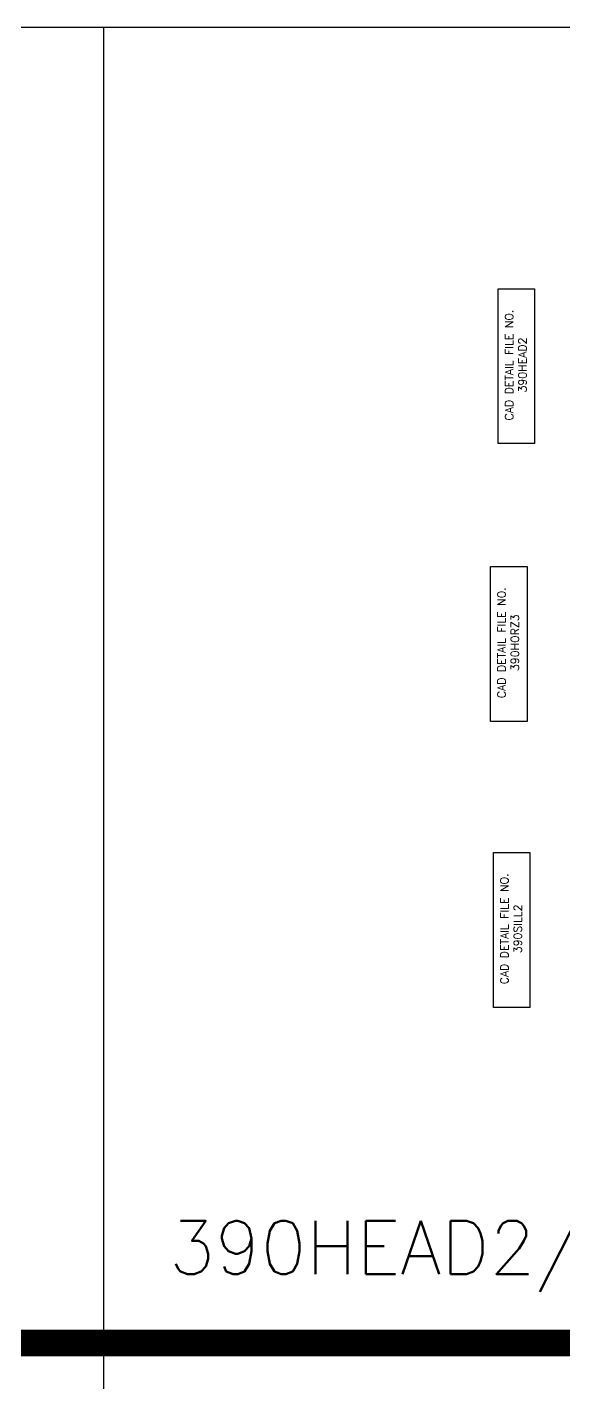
# Model space of a CAD drawing. Extents: x 0 to 139, y 0 to 39.
# Drawn here: x 96.35 to 101.37, y 26.59 to 39.29 of the extents above; entities that cross this region are included whole.
import ezdxf

# ---------------------------------------------------------------- set-up
doc = ezdxf.new("R2010")
doc.units = 0
doc.header["$MEASUREMENT"] = 0
doc.layers.add('R-ANNO-TEXT', color=6, linetype='CONTINUOUS')
doc.layers.add('TITLE', color=7, linetype='CONTINUOUS')
doc.styles.get("Standard").update_dxf_attribs({"font": 'simplex'})

msp = doc.modelspace()

# ---------------------------------------------------------------- linework, layer by layer
at = {"layer": 'R-ANNO-TEXT'}
for points in [[(100.75507, 35.384608), (100.75507, 36.836088), (101.097133, 36.836088), (101.097133, 35.384608)], [(100.684834, 32.782789), (100.684834, 34.234269), (101.026897, 34.234269), (101.026897, 32.782789)], [(100.710887, 30.102206), (100.710887, 31.553686), (101.05295, 31.553686), (101.05295, 30.102206)]]:
    msp.add_lwpolyline(points, close=True, dxfattribs=at)
at = {"layer": 'TITLE'}
for p, q in [((5, 39.287173), (133.658, 39.287173)), ((97.0606, 39.287173), (97.0606, 14.62895))]:
    msp.add_line(p, q, dxfattribs=at)
at = {"layer": 'TITLE', "const_width": 0.25}
msp.add_lwpolyline([(0, 26.958062), (138.658, 26.958062)], dxfattribs=at)

# ---------------------------------------------------------------- texts
at = {"layer": 'R-ANNO-TEXT', "char_height": 0.075, "width": 1.875, "attachment_point": 2, "rotation": 90}
for s, insert in [('CAD DETAIL FILE NO.\\P390HEAD2', (100.820653, 36.121291)), ('CAD DETAIL FILE NO.\\P390HORZ3', (100.750417, 33.519472)), ('CAD DETAIL FILE NO.\\P390SILL2', (100.77647, 30.838888))]:
    msp.add_mtext(s, dxfattribs=dict(at, insert=insert))
at = {"layer": 'TITLE'}
msp.add_text('390HEAD2/390HORZ3/390SILL2', height=0.5, dxfattribs=at).set_placement((97.674591, 27.605012))

doc.saveas('drawing.dxf')
